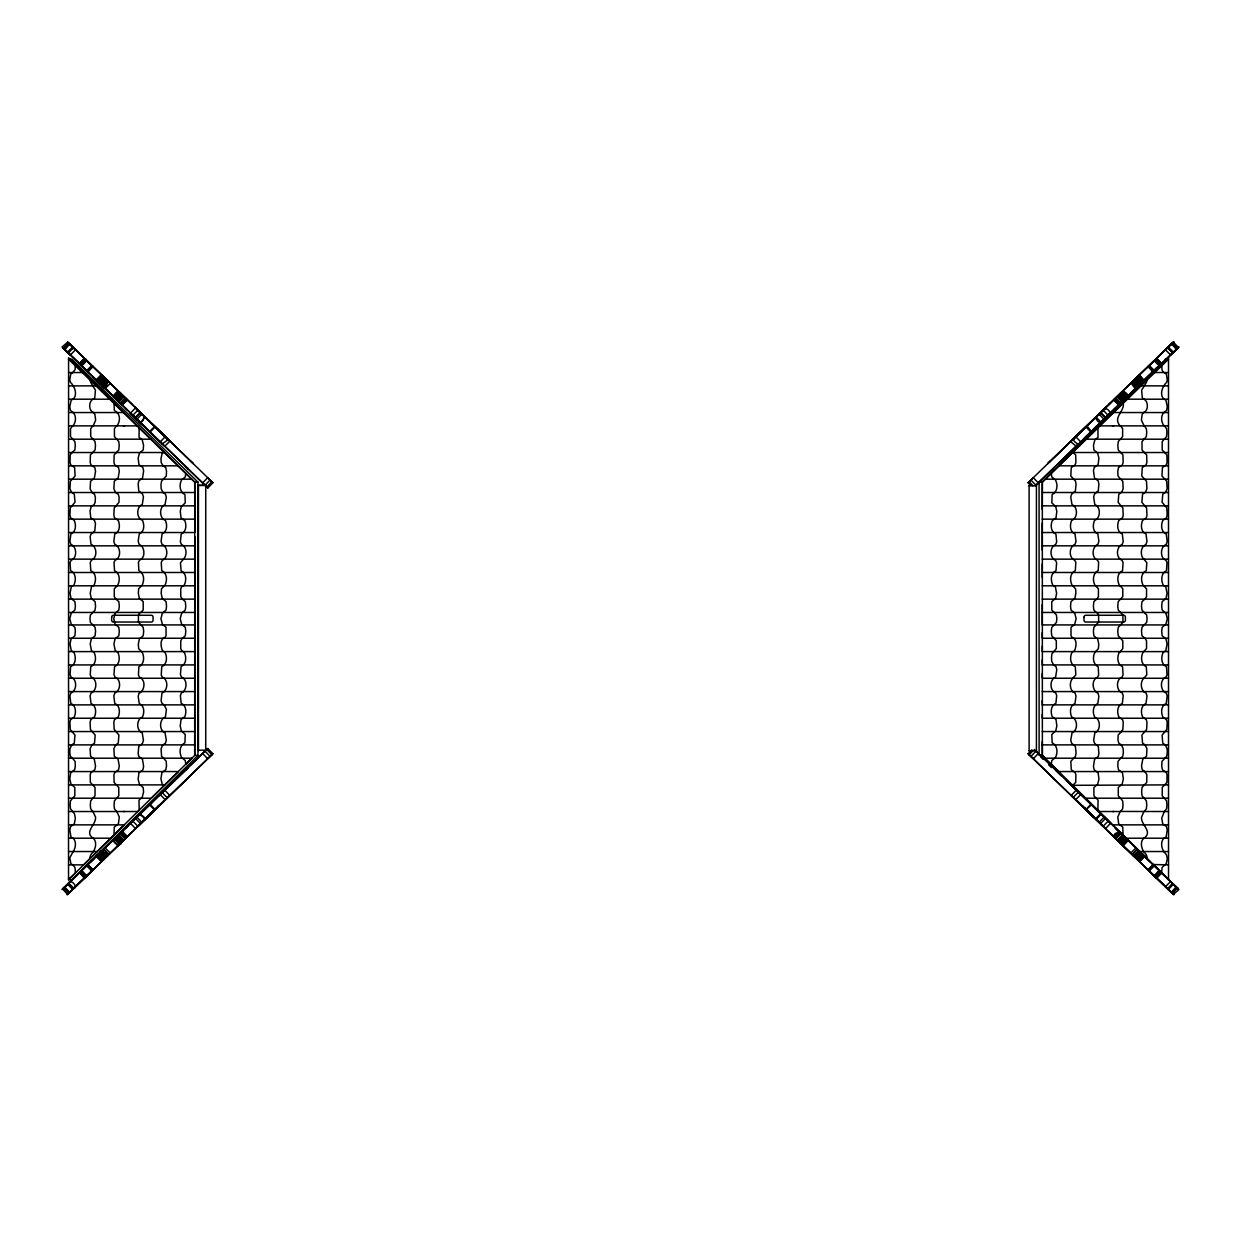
<?xml version="1.0" encoding="UTF-8"?>
<svg xmlns="http://www.w3.org/2000/svg" width="1241" height="1241" viewBox="0 0 1241 1241"><rect width="100%" height="100%" fill="white"/><g stroke="black" fill="none" stroke-linecap="round" stroke-linejoin="round"><path stroke-width="1.5" d="M70.023 359.223L68.581 359.223L194.728 482.129L194.713 755.397L68.534 879.76L68.581 357.796L194.744 482.144L197.986 482.129L197.971 755.397L71.807 879.76L68.534 879.76L75.313 873.09A28.698 25.689 -90 0 0 75.344 871.554L74.987 867.475L72.754 864.899M194.79 536.717L194.713 755.397L197.971 755.397M1042.285 550.29L1042.269 523.066M1042.269 509.477L1042.331 482.129L1168.495 357.796L1168.526 879.76L1042.362 755.397L1039.105 755.397L1039.074 482.129L1077.886 444.309M1042.285 714.32L1042.285 718.229L1168.51 718.244M1042.285 700.684L1042.285 704.872L1168.51 704.888M1042.285 673.491L1042.285 678.253L1168.51 678.269M1042.285 659.871L1042.285 664.912L1168.51 664.928M1042.285 646.282L1042.285 651.603L1168.495 651.618M1042.285 632.662L1042.285 638.246L1168.495 638.262M1042.285 619.057L1042.285 624.921L1168.495 624.937M1042.285 618.328L1042.285 604.739M1042.285 577.515L1042.285 563.895M1147.087 378.97L1147.056 379.513A7.291 6.531 90 0 1 1146.932 380.506A7.384 6.608 90 0 1 1145.939 383.128L1141.658 390.155L1142.278 397.74A2.947 2.637 90 0 0 1143.364 398.904L1143.923 399.183M1161.716 364.466L1161.964 369.57L1162.833 371.648L1166.354 374.099L1167.238 379.653A7.244 6.484 90 0 1 1166.478 382.476C1161.902 386.835 1158.505 397.058 1165.904 400.207L1167.269 406.567L1166.68 410.29L1163.996 412.539M185.778 473.302L185.266 476.916L181.62 479.879C178.999 484.719 179.557 492.01 184.94 494.57L185.266 502.884L181.357 506.545L180.24 511.354L181.062 517.869L184.893 520.739C186.662 525.532 186.274 531.893 181.155 534.142L180.379 541.867L181.357 544.442C186.972 546.583 187.236 555.332 183.544 559.148M114.001 402.565L114.312 410.275L117.011 412.539M139.163 427.369L139.039 437.251L142.219 439.888L143.584 445.317L143.196 449.894L139.457 453.12L138.139 458.177L138.976 464.646L142.839 467.454L143.63 470.835L142.529 478.111L138.806 480.965L138.17 484.021L138.775 490.831L142.498 494.042L143.429 496.912L142.296 504.498C136.169 506.824 136.215 518.273 142.513 520.367C144.499 524.803 144.577 531.769 139.302 533.801L138.185 541.014L139.008 544.116L141.443 545.823M93.385 851.528C95.821 848.022 96.969 841.398 93.354 838.327C83.783 832.292 95.79 824.862 95.557 817.928A21.919 19.608 -90 0 0 95.526 816.966L92.765 811.288M73.188 851.543C76.182 847.401 76.895 839.009 70.985 837.055L69.822 829.965L70.566 826.661L74.367 823.745L75.36 818.145L74.476 813.848L72.567 811.304M73.095 851.683L69.791 857.826L70.908 863.705L72.599 864.853M93.37 851.543L91.105 854.289A7.337 6.562 -90 0 0 89.972 857.888L89.957 858.183A9.571 8.563 -90 0 0 89.941 858.663L83.659 864.868L68.55 864.868M148.579 815.771L147.679 816.625L169.086 796.102M1077.436 435.033L1088.31 424.686M1078.445 444.371C1069.602 439.097 1074.396 438.694 1079.561 432.969M155.016 809.644L169.784 795.388L164.712 790.129L90.702 861.828M1081.237 431.589L1123.291 390.713L1122.112 391.815M70.489 891.41L68.286 893.598L84.605 877.868L79.408 872.656L80.386 871.771M1173.412 342.082L1154.052 360.914L1156.488 358.494L1161.514 363.892M162.974 801.857L163.626 801.205L161.392 803.439M158.739 806.061L159.794 804.897L158.957 805.719M87.894 864.527L80.122 871.958L85.117 877.294L86.948 875.541L84.481 877.899L92.904 869.832L87.894 864.527L87.304 865.117M135.455 828.507L130.383 823.248L137.41 816.376L135.362 818.3L140.435 823.559L142.482 821.62L135.486 828.476L140.031 824.04M92.904 869.832L87.273 865.117M1101.45 411.981C1104.707 403.527 1114.914 413.687 1106.801 416.96M1170.635 354.973L1165.485 349.791L1167.672 347.728L1172.745 352.987L1153.106 371.943L1148.034 366.684L1154.952 360.092M1153.106 371.943C1155.588 370.47 1148.39 365.428 1148.034 366.684M1118.746 405.155L1127.588 396.732L1122.516 391.473M68.395 883.608L62.05 889.533L65.416 886.152M64.439 887.113L69.449 892.434L64.641 886.912M1175.584 350.303C1177.43 349.574 1172.202 341.647 1170.511 345.06M149.789 814.903A254.002 1.319 -44 0 0 157.716 807.224L158.646 805.983L157.638 806.867M102.258 850.566L107.331 855.825M1133.669 380.63C1135.67 378.676 1131.373 382.802 1130.799 383.329C1132.568 383.547 1135.019 391.132 1137.237 387.27C1140.743 386.292 1129.496 384.167 1132.971 381.251C1135.158 393.847 1146.668 381.375 1134.227 380.103C1131.808 382.678 1141.177 385.424 1138.835 385.78M158.631 806.014L157.328 807.41L158.305 806.355M93.184 532.513L94.828 530.822L95.464 523.485L94.564 520.568L90.733 517.683L90.019 510.842L91.276 506.375L94.052 504.637L95.185 502.341L95.371 497.362L94.518 494.244L92.036 492.522M79.408 872.656L81.627 870.546M1087.349 425.585L1077.374 435.25L1080.849 431.759M1083.641 429.355L1090.389 422.576M63.369 888.153L69.046 892.884L68.41 893.473A644.684 3.366 -44 0 0 132.244 831.889M68.441 893.411L67.123 894.792L68.395 893.644M1090.218 422.793L1092.204 420.839L1091.351 421.63A254.002 1.319 -44 0 0 1083.284 429.231L1082.369 430.379L1083.284 429.557M1171.442 344.129L1173.877 341.663L1165.408 349.652M1176.359 349.543L1178.95 346.922L1170.48 354.91M105.33 857.702C103.856 859.873 97.31 853.529 100.738 852.009M150.875 803.222L141.21 812.731M162.555 792.084C161.128 791.774 167.938 799.064 167.628 797.342M1070.595 441.641L1076.288 446.326L1100.193 423.321M66.021 885.578L68.658 883.065L73.777 888.261M1172.559 343.043C1170.573 343.385 1177.104 345.789 1177.569 348.349M1121.244 392.606L1122.252 391.722M1123.043 401.076L1117.97 395.817L1117.365 396.406L1122.438 401.665L1117.443 396.313L1113.673 399.912L1118.839 405.109M158.786 805.967L138.201 825.792M75.592 349.652L67.697 342.175L62.097 346.953L65.416 350.303M63.431 348.349L68.503 343.105L70.489 345.06M63.617 348.535L68.689 343.292L67.681 342.159M64.377 349.279L69.449 344.021M64.641 349.543L69.543 344.129M68.255 352.987L73.328 347.728L75.515 349.791L70.365 354.973C65.525 353.763 71.14 348.411 73.762 348.178M81.627 365.909L79.346 363.644L84.31 358.292L67.588 342.082M79.486 363.892L84.528 358.618L86.948 360.914L84.559 358.633M79.703 364.094L84.404 358.385M79.408 363.815L84.714 358.789M87.894 371.943L87.165 371.199L92.237 365.955L92.904 366.622L87.894 371.943L80.634 364.947C94.874 353.902 77.454 362.124 80.774 365.149M81.518 365.878L86.234 360.278L92.966 366.684M81.642 366.002L86.715 360.759M86.622 370.718L91.694 365.459M87.273 371.338L92.377 366.095M87.692 371.742L92.765 366.498M103.127 376.628L101.328 374.86L103.05 376.519L98.07 381.887L96.255 380.103L101.25 374.673L104.446 377.9L99.373 383.159L100.257 384.012M96.255 380.103L101.622 375.139M96.55 380.398C101.064 385.455 94.642 379.296 102.46 375.976M97.977 381.794L102.956 376.457M98.66 382.461L103.841 377.28L103.05 376.55M99.513 383.298L104.585 378.04L105.33 378.769M99.901 383.655L104.973 378.412M122.161 405.109L127.389 399.974L123.557 396.313L118.562 401.665L123.666 396.437L105.842 379.219L100.769 384.477L122.254 405.155M101.731 385.377C116.158 373.696 98.97 385.331 102.258 385.889M102.134 385.765L106.804 380.118M102.956 386.509L103.763 387.27L102.832 386.385L108.029 381.251C105.997 389.085 99.42 391.799 108.029 381.251M105.128 388.588L110.263 383.391M118.748 391.722L120.191 393.133L117.879 390.868L112.869 396.189L115.165 398.377L113.195 396.391M114.513 395.227L117.057 392.59M113.474 396.779L118.547 391.536M119.4 392.265L114.358 397.647L119.663 392.621M114.87 398.144L119.943 392.885M115.01 398.268L120.082 393.025M115.46 398.702L120.532 393.459M115.63 398.873L120.703 393.614M115.785 399.028L120.858 393.769M116.189 399.416L121.261 394.157M116.67 399.866L121.742 394.622M116.825 400.005L121.897 394.762L116.902 400.098M117.212 400.378L122.27 395.134M117.368 400.533L122.518 395.352L117.445 400.61M117.833 400.967L123.03 395.817L118.314 401.417M120.005 403.015L125.077 397.756M120.625 403.62L125.698 398.361M121.494 404.473L126.566 399.214M121.913 404.876L126.985 399.618M137.146 419.815L130.383 413.206L135.455 407.948L149.075 420.994M136.262 418.946L132.663 415.456L137.813 410.275L142.482 414.835L140.155 412.555M135.083 417.814L138.883 413.874M140.186 422.731L135.362 418.155L140.435 412.896L142.141 414.478M135.362 418.155L136.681 419.411L141.815 414.23L145.631 417.829M130.584 413.206L144.003 426.237L139.799 422.374C145.957 421.506 142.094 412.974 145.554 417.736M130.383 413.206L140.481 422.995L144.871 417.116M170.544 441.78L169.908 441.16L164.712 446.326L155.73 437.933L149.416 431.821L154.489 426.578L149.416 421.397M149.897 432.287L154.97 427.044L150.611 422.576M160.058 442.091L165.115 436.832L161.454 432.969M162.555 444.371C160.57 443.906 167.38 441.563 167.628 439.128L164.526 435.979M210.07 480.05L204.998 485.293L187.608 468.369M206.797 486.984L211.87 481.725L212.909 482.702L207.836 487.961L204.222 484.579L202.562 483.013L207.635 477.754L211.901 481.756M1110.54 833.58L1028.091 753.752L1031.892 749.812M1028.091 753.752L1029.099 754.699L1032.931 750.789M1030.93 756.421L1036.002 751.162M1100.348 813.305L1076.288 790.129L1071.216 795.388L1073.574 797.606M1072.193 796.35L1074.272 798.335L1073.263 797.374L1078.445 792.084L1079.081 792.751L1078.445 792.084M1077.948 801.95L1075.714 799.654L1080.942 794.38M1091.103 804.168L1086.03 809.411L1082.214 805.967M1091.584 804.633L1086.077 809.551M1095.446 818.719L1096.129 819.339L1101.201 814.096L1105.638 818.3L1100.565 823.559L1098.518 821.62L1105.545 828.507L1110.617 823.248L1103.59 816.376L1105.638 818.3M1096.129 819.339L1099.185 822.225L1104.257 816.966M1071.914 796.102L1103.187 826.18L1108.337 820.999L1103.745 816.562L1110.617 823.248M1117.443 840.126C1133.359 828.15 1104.366 831.718 1117.443 840.141L1122.438 834.805L1125.37 837.582L1127.573 839.723L1122.469 844.95L1123.291 845.742M1114.015 836.837L1119.087 831.594M1114.434 837.241L1119.506 831.997M1115.302 838.094L1120.375 832.851M1115.923 838.699L1120.995 833.44M1122.934 845.416L1117.614 840.281L1123.152 835.472L1117.97 840.638L1117.365 840.048M1118.544 841.165L1123.679 835.969L1118.606 841.227M1118.73 841.336L1123.788 836.077M1119.025 841.615L1124.098 836.372M1119.103 841.708L1124.222 836.496L1119.258 841.848M1119.739 842.298L1124.811 837.055M1120.22 842.748L1125.246 837.473M1125.37 837.582L1120.297 842.841L1125.54 837.753M1132.164 854.413L1135.158 857.236L1140.231 851.978L1137.237 849.154L1132.164 854.413L1133.095 855.313L1121.926 844.547L1120.778 843.337L1126.13 838.311M1122.453 844.935L1121.492 844.02L1126.533 838.714M1137.237 849.154L1138.168 850.069L1135.949 847.96L1130.722 853.063M1132.273 854.522L1137.345 849.278M1138.742 850.566C1122.748 867.288 1150.019 839.025 1134.321 856.461M1134.227 856.368L1139.409 851.202M1135.67 857.702C1141.829 858.539 1144.124 844.873 1135.189 857.267M1136.027 858.058L1141.1 852.8M1144.745 856.352L1142.48 854.134L1137.159 859.191L1139.502 861.549L1136.554 858.555L1141.627 853.296L1144.745 856.352L1139.626 861.657L1144.155 866.047M1142.635 854.273L1138.044 859.997L1139.517 861.44M1138.571 860.525L1143.101 854.739M1139.378 861.316L1144.45 856.057M1155.836 877.325L1156.472 877.852L1148.034 869.77L1153.106 864.527L1161.592 872.656L1156.472 877.961M1148.034 869.77L1153.308 864.713M1149.306 870.996L1154.378 865.753M1154.285 875.712L1159.373 870.546M1167.952 879.109L1172.745 883.468L1167.672 888.727L1154.052 875.541L1154.782 876.255L1159.296 870.453M1156.69 878.178L1161.762 872.919L1160.521 871.601L1155.774 877.247L1160.382 871.461L1159.497 870.655M1156.131 877.511L1160.862 872.02M1156.286 877.666L1161.188 872.252M1165.485 886.679L1170.635 881.482M1165.408 886.803L1173.877 894.792L1171.442 892.326L1176.359 886.912L1175.584 886.152M1170.511 891.41L1171.488 892.357L1176.359 886.912M1172.311 893.163L1177.383 887.92L1176.561 887.113M1172.497 893.349L1177.383 887.92M118.562 834.805L123.557 840.141L118.593 834.774L112.636 840.498M96.845 866.047L104.585 858.415M123.666 840.017L117.709 845.742M146.283 817.974L156.707 807.907L155.172 809.458M1085.053 427.881L1084.572 428.238M1144.745 380.103C1143.752 383.64 1138.292 371.897 1138.788 375.697C1149.321 390.326 1136.57 375.48 1138.509 375.945C1132.971 378.567 1144.047 381.421 1140.743 384.012M1142.309 382.445L1144 380.832L1142.309 382.445L1137.159 377.28L1137.873 376.628M1159.854 365.459L1161.592 363.815M1085.596 427.385L1093.337 419.784M122.518 841.103L117.445 835.845L122.44 841.181M1120.654 393.273L1118.482 395.352L1123.555 400.61L1118.482 395.352L1117.722 396.081L1122.795 401.324M149.37 814.996L155.342 809.256L148.796 815.632M1091.584 431.821L1087.023 425.973L1085.115 427.664M101.483 861.44L102.491 860.571L101.498 861.549L96.255 856.352L99.373 853.296L104.446 858.555M151.262 813.181L150.673 813.755L155.234 809.365M1095.276 417.907L1087.442 425.446L1089.071 423.864M1143.83 380.987L1138.571 375.945M164.603 800.445L169.614 795.559M166.341 798.723L161.439 803.485M164.51 800.523L167.054 798.056M170.544 794.674L168.388 796.753L169.226 795.962M1071.774 440.493L1075.807 436.615L1071.216 441.082M114.467 838.714C130.646 851.822 109.425 838.047 115.801 837.753M118.593 834.774L128.195 825.544M153.837 810.776L154.644 809.83M1092.421 420.683L1095.105 418L1094.081 419.086M1159.373 365.909L1160.025 365.35M159.717 804.959L160.042 804.695M1126.394 397.74C1124.656 397.554 1133.328 397.43 1123.089 390.899M103.127 859.827L102.041 860.959L103.872 859.113L98.722 853.979L96.084 856.616M155.544 809.054L154.008 810.497M1082.881 429.805L1083.672 429.06M1085.751 427.044L1086.775 426.175M1172.745 352.987L1174.979 350.877M84.559 877.821L79.998 872.082M137.813 826.18L132.663 820.999L137.255 816.562L133.563 820.208M1088.574 424.391L1087.442 425.461L1088.652 424.329M1156.441 358.633L1155.154 359.906M1102.365 411.004L1098.518 414.835L1103.187 410.275L1108.337 415.456L1107.639 416.138M1155.836 359.13L1160.956 364.42L1161.545 363.753M1074.939 437.421L1077.576 434.893M1110.617 413.206L1103.59 420.079L1105.638 418.155L1100.565 412.896L1098.859 414.478M1155.604 359.456L1160.878 364.513L1160.226 365.149M119.307 844.19C118.407 846.207 111.302 840.328 114.234 838.932M105.128 847.882L110.263 853.063L108.836 854.428L103.763 849.154L102.832 850.069L105.206 847.805M108.836 854.428L105.532 857.515L100.49 852.241M166.868 798.196L168.218 796.893M167.302 797.792L157.359 807.1M1073.248 439.081L1071.821 440.446L1081.966 430.968M1073.155 439.205L1072.581 439.748L1073.775 438.569M1099.805 423.693L1098.626 424.841M89.941 858.663L124.24 824.862L68.55 824.862M68.55 771.576L178.316 771.561L151.278 798.211L68.55 798.211M81.503 870.655L80.324 871.74M1093.321 419.83L1092.654 420.466L1093.554 419.598M1154.626 360.355L1159.823 365.537M96.255 856.352L97.465 855.282L96.814 855.918M105.842 857.236C91.369 843.942 110.371 855.732 107.207 855.949M112.714 840.436L117.786 845.679M123.154 840.514L117.833 835.488L123.386 840.281M146.593 817.695C146.329 817.943 151.216 813.398 145.895 818.471M1079.763 432.938L1078.119 434.459M1141.627 383.159L1142.48 382.321M79.75 872.407L84.31 878.178M145.973 818.284L144.871 819.339C144.359 813.413 135.486 816.562 140.481 813.46M122.161 831.346L127.389 836.481L123.557 840.141M164.386 800.662L165.549 799.406M1091.754 421.335L1089.738 423.274L1092.22 420.808M1156.178 358.804L1161.312 364.094M140.807 813.15L142.063 811.909M152.209 812.328L153.977 810.668M138.635 825.451L142.141 821.976M1105.312 418.295L1103.932 419.722M140.652 813.305L144.003 810.218L130.584 823.248M161.671 803.206L159.437 805.393M1086.883 425.989L1087.892 424.965L1087.333 425.523M1095.369 417.829L1097.308 415.952L1092.158 420.777M1100.24 413.113L1095.446 417.659M1081.004 431.682L1081.64 431.061L1080.958 431.775M1100.814 422.731L1104.552 419.039M1083.44 438.911L1125.029 398.392M1130.567 392.994L1156.907 367.32M1039.074 482.129L1042.331 482.129L1168.495 359.223L1167.036 359.223M140.186 813.724L142.017 812.095M164.712 790.129L206.797 749.471L211.87 754.73L212.909 753.752L207.836 748.509L202.562 753.458L207.635 758.701L211.901 754.699M125.388 828.321L207.836 748.509M140.683 823.372L141.474 822.612M145.259 818.982L143.739 820.456L144.732 819.51M155.947 808.465L154.97 809.411L149.897 804.168M165.208 799.856L163.471 801.546M135.641 828.492L149.075 815.477M187.22 778.557L212.164 754.435M119.539 844.221L120.873 843.011L67.588 894.373L62.608 889.052L94.285 858.415M130.445 833.58L212.909 753.752M138.666 825.73L191.548 774.508M1049.452 461.947L1110.555 402.875M1030.619 485.324L1028.091 482.702L1089.769 423.165M1106.32 407.017L1091.925 420.994M1077.095 435.436L1075.264 437.22M1076.676 435.839L1074.768 437.654M1135.67 378.769L1136.415 378.04L1141.487 383.298M1035.583 485.65L1115.612 408.134M1053.392 468.369L1036.002 485.293L1030.93 480.05M1096.997 426.237L1110.416 413.206M1105.297 418.403L1107.36 416.418L1104.738 418.946M1135.949 388.511L1127.805 396.391M79.812 872.252L85.008 877.387M140.559 813.367L135.362 818.3M159.313 795.621L188.244 767.605M132.834 821.201L134.881 819.277M136.448 817.431L140.295 813.646L144.949 819.293M70.52 881.544L76.818 875.463M103.437 859.532L98.194 854.46L103.05 859.92L97.899 854.739L97.186 855.514M109.875 853.498L193.317 772.848L190.494 775.485M137.906 826.444L139.954 824.536M1147.537 367.134L1148.763 365.955L1153.835 371.199L1152.61 372.393M1076.614 435.591L1160.242 354.802M1100.969 412.415L1105.545 407.948M1077.157 435.265L1047.683 463.607L1050.507 460.969M1137.563 376.923L1142.635 382.181M1099.51 423.988L1097.06 426.19M1100.565 412.896L1095.601 417.612C1100.038 428.502 1106.01 416.542 1098.983 424.36M1145.49 379.265L1148.204 376.644M134.307 819.417L130.383 823.248M71.094 890.821L73.715 888.323M149.572 814.81L150.89 813.538L149.665 814.794M163.269 801.748L164.805 800.212M167.644 797.451L168.404 796.769L167.426 797.606M1167.238 348.178L1169.906 345.634M1073.449 438.911L1074.458 437.918M103.763 849.154L101.56 851.264L102.134 850.706M140.435 823.559L144.871 819.339M166.278 798.801L168 797.125M1090.575 422.483L1089.691 423.305M1077.808 434.908L1078.584 433.993M1100.674 422.871L1105.638 418.155M99.807 852.877L104.958 858.058M68.255 883.468C70.085 877.852 79.16 887.175 73.328 888.727M147.477 816.981L148.253 816.237M115.754 837.473L120.827 842.717M1028.091 482.702L1033.365 477.754L1038.438 483.013L1035.537 485.743M1121.911 391.985L1120.127 393.459M1177.43 348.457L1172.311 343.292M185.421 770.227L186.476 769.249M1073.713 438.818L1074.504 438.073M102.429 860.525L97.418 855.204M1172.528 342.888L1172.605 342.811A644.684 3.366 -44 0 0 1108.756 404.566M1096.842 599.139L1098.425 596.595L1098.409 588.777L1094.903 585.163C1092.437 580.338 1092.871 573.094 1098.207 570.55L1098.642 562.344L1097.509 560.203C1091.134 557.69 1091.987 546.598 1098.052 544.116L1098.89 541.014L1097.773 533.801C1092.499 531.769 1092.561 524.803 1094.562 520.367C1100.86 518.273 1100.891 506.824 1094.764 504.498L1093.631 496.912L1094.562 494.042L1098.285 490.831L1098.89 484.021L1098.269 480.965L1094.546 478.111L1093.43 470.835L1094.236 467.454L1098.099 464.646L1098.937 458.177L1097.602 453.12L1093.879 449.894L1093.476 445.317L1094.857 439.888L1098.037 437.251L1097.897 427.369M1124.175 400.005L1119.103 394.762L1124.098 400.098M1121.461 731.554L1122.872 729.46L1123.245 722.355L1122.593 719.733L1118.777 716.833C1116.916 712.179 1117.117 705.602 1122.314 703.414L1123.229 695.922L1122.329 693.114C1116.14 690.648 1115.69 679.556 1122.035 677.09L1123.089 674.794L1122.531 666.696C1117.071 664.307 1116.9 656.861 1119.366 652.177L1120.282 651.618M1135.189 379.188L1140.262 384.446M1144.962 599.124L1146.529 596.657L1146.56 588.87L1143.101 585.24C1140.634 580.54 1140.82 573.094 1146.281 570.689L1146.824 562.576L1143.783 559.164M182.349 638.246L180.767 640.697L180.721 648.469L181.698 650.641L184.18 652.145C186.615 656.737 186.538 664.23 181.093 666.588L180.426 674.577L181.45 677.012C187.05 679.075 187.127 687.809 183.559 691.578M106.773 856.368L101.731 851.078M1134.196 380.118L1139.269 385.377M93.184 425.849L95.541 420.435A21.919 19.608 -90 0 0 95.573 419.474L94.843 414.122L93.292 412.555M1143.923 811.552L1141.549 816.966A21.919 19.608 90 0 0 1141.518 817.928C1141.177 824.939 1153.168 831.827 1143.985 838.218M68.581 425.88L116.918 425.865C119.834 422.545 120.656 415.595 117.042 412.539M1072.767 678.269C1069.525 681.418 1069.556 688.414 1072.767 691.578M71.776 744.91L69.915 748.804L69.806 752.977L70.38 756.265L72.412 758.204M72.412 426.113L70.489 428.719L70.52 436.553L74.863 441.61L75.282 445.426L74.863 449.971L72.056 452.531M1164.694 811.304L1166.618 808.682L1166.943 804.928L1166.571 800.848L1164.415 798.242M92.61 426.113L90.686 428.719L90.717 436.553L95.045 441.594L95.479 445.395L95.061 449.956L90.376 454.966L90.205 462.598L90.934 464.786L94.843 467.671L95.557 471.378L94.332 478.219L90.562 481.229L90.143 488.721L91.989 492.506M116.344 426.113L114.42 428.719L114.451 436.553L118.795 441.594L119.214 445.379L118.81 449.956L114.125 454.951L113.955 462.583L114.668 464.77L118.578 467.655L119.291 471.332L118.081 478.204L114.312 481.198L113.877 488.69L115.429 492.289L118.283 494.259L119.12 497.377L118.934 502.357L114.219 507.957L113.846 515.046L114.482 517.683L118.314 520.568C120.175 525.238 119.958 531.815 114.777 533.987L113.846 541.495L114.746 544.303C120.935 546.754 121.385 557.845 115.041 560.312L113.986 562.607L114.544 570.705C120.005 573.109 120.175 580.54 117.709 585.225L114.265 588.839L114.281 596.642L115.847 599.124M1120.747 811.304L1122.671 808.698L1123.012 804.928L1122.64 800.848L1120.483 798.242M1144.497 811.304L1146.42 808.698L1146.746 804.928L1146.389 800.848L1144.218 798.242M91.974 744.91L90.112 748.695L90.546 756.188L94.3 759.197L95.526 766.038L94.828 769.746L90.903 772.631L90.19 774.818L90.36 782.45L95.03 787.446L95.03 795.807L92.951 798.211M1143.752 678.269C1140.495 681.371 1140.51 688.445 1143.752 691.578M115.708 744.91L113.862 748.711L114.296 756.203L118.066 759.197L119.276 766.069L118.562 769.746L114.653 772.631L113.924 774.818L114.11 782.45L118.779 787.461L118.764 795.822L116.67 798.196M72.025 452.531L70.194 454.951L70.023 462.583L70.737 464.77L74.631 467.64L75.112 476.001L70.396 481.167L69.946 488.644L71.482 492.274L74.289 494.197L75.018 502.217L70.303 507.879L69.899 514.937L70.52 517.621L74.336 520.522C76.244 525.145 76.027 531.784 70.877 533.94L69.899 541.355L70.784 544.241C76.942 546.707 77.485 557.783 71.156 560.28L70.07 562.514L70.582 570.643C76.011 573.094 76.259 580.478 73.793 585.225L71.311 586.714L70.008 593.353L71.078 598.395L74.91 601.652L75.375 606.213L74.879 610.045L71.171 613.271L69.791 618.701L71.171 624.145L74.879 627.372L75.36 631.204L74.894 635.764L71.078 638.991L70.008 644.001L71.28 650.672L73.777 652.177C76.244 656.892 76.027 664.307 70.582 666.743L70.054 674.871L71.125 677.121C77.438 679.587 76.973 690.679 70.799 693.13L69.899 695.968L70.846 703.445C76.042 705.617 76.213 712.225 74.336 716.879L70.52 719.78L69.884 722.448L70.272 729.506L75.003 735.168L74.274 743.204L71.823 744.879M1163.965 412.539C1160.444 415.704 1161.157 422.452 1164.074 425.865M72.599 426.113C76.073 422.995 76.585 415.735 73.11 412.539M1143.783 412.555L1142.232 414.122L1141.487 419.474A21.919 19.608 90 0 0 1141.518 420.435L1144.28 426.113M1164.384 811.381L1161.716 818.145L1162.693 823.745L1166.493 826.661L1167.254 829.965L1166.09 837.055C1160.18 839.009 1160.893 847.401 1163.872 851.543M1163.918 545.838C1160.397 549.484 1160.351 558.295 1165.919 560.28L1167.005 562.514L1166.478 570.643C1161.049 573.094 1160.816 580.478 1163.282 585.225L1165.764 586.714L1167.052 593.353L1165.997 598.395L1162.165 601.652L1161.7 606.213L1162.181 610.045L1165.904 613.271L1167.285 618.701L1165.904 624.145L1162.181 627.372L1161.7 631.204L1162.165 635.764L1165.997 638.991L1167.052 644.001L1165.78 650.672L1163.298 652.177C1160.816 656.892 1161.033 664.307 1166.478 666.743L1167.021 674.871L1165.935 677.121C1159.621 679.587 1160.102 690.679 1166.276 693.13L1167.176 695.968L1166.23 703.445C1161.033 705.617 1160.847 712.225 1162.739 716.879L1166.556 719.78L1167.192 722.448L1166.788 729.506L1162.072 735.168L1162.786 743.204L1165.237 744.879M1143.737 545.838C1140.51 548.972 1140.479 556.046 1143.752 559.133M1054.245 624.906L1056.432 622.346L1056.851 618.701L1056.432 615.04L1054.245 612.48M1053.764 651.603L1051.98 653.681L1051.515 657.001L1051.654 661.158L1053.578 664.912M92.889 798.227L90.686 800.848L90.314 804.928L90.655 808.698L92.579 811.304M1144.186 439.159L1146.358 436.553L1146.715 432.473L1146.389 428.719L1144.466 426.113M72.707 798.227L70.489 800.848L70.117 804.928L70.458 808.682L72.381 811.304M1164.384 439.159L1166.556 436.553L1166.912 432.489L1166.587 428.719L1164.663 426.113M72.754 798.196L74.832 795.791L74.848 787.43L71.016 784.203L69.775 778.883L70.721 772.647L74.615 769.761L75.329 766.1L75.081 761.4L72.459 758.235M1144.093 439.205L1142.015 441.594L1142.015 449.956L1146.684 454.966L1146.855 462.598L1146.141 464.786L1142.232 467.671L1141.782 476.048L1146.498 481.229L1146.932 488.721L1145.365 492.289L1142.542 494.244L1141.875 502.341L1146.591 507.941L1146.979 515.046L1146.327 517.683L1142.496 520.568C1140.65 525.222 1140.836 531.8 1146.017 533.971L1146.979 541.433L1146.079 544.272L1143.768 545.823M1164.291 439.205L1162.197 441.61L1162.197 449.971L1166.881 454.951L1167.052 462.583L1166.338 464.77L1162.429 467.64L1161.964 476.001L1166.68 481.167L1167.129 488.644L1165.594 492.274L1162.786 494.197L1162.057 502.217L1166.773 507.879L1167.176 514.937L1166.54 517.621L1162.724 520.522C1160.847 525.145 1160.987 531.784 1166.199 533.94L1167.176 541.355L1166.292 544.241L1163.965 545.807M1120.328 811.443L1168.51 811.536M1121.445 731.554L1118.157 735.06L1117.97 740.024L1118.808 743.157L1121.321 744.879M1054.167 624.921L1051.779 627.372L1051.298 631.204L1051.747 635.764L1056.293 640.697L1056.339 648.469L1053.795 651.603M182.365 638.246L185.312 635.764L185.778 631.204L185.297 627.372L181.589 624.13L180.224 618.701L181.589 613.256L185.297 610.029L185.778 606.213L185.328 601.652L182.536 599.217M92.005 744.895L94.502 743.157L95.169 735.075L90.453 729.475L90.081 722.371L90.717 719.733L94.549 716.848C96.441 712.194 96.177 705.617 91.027 703.445L90.081 695.984L90.981 693.145C97.155 690.663 97.651 679.587 91.307 677.105L90.236 674.84L90.779 666.727C96.24 664.307 96.441 656.877 93.959 652.177L91.477 650.687L90.205 644.017L91.276 639.006L95.107 635.702L95.557 631.095L95.061 627.31L90.391 622.361L89.972 618.701L90.391 615.055L95.061 610.091L95.557 606.322L95.123 601.714L91.276 598.41L90.205 593.4L91.477 586.729L93.959 585.24C96.441 580.54 96.255 573.094 90.795 570.689L90.252 562.576L91.322 560.312C97.651 557.83 97.17 546.738 90.996 544.272L90.128 536.608L91.043 533.971L93.153 532.529M115.754 744.879L118.252 743.157L118.919 735.06L114.203 729.46L113.831 722.355L114.467 719.733L118.298 716.833C120.16 712.179 119.958 705.602 114.761 703.414L113.831 695.922L114.746 693.114C120.92 690.648 121.37 679.556 115.041 677.09L113.97 674.794L114.544 666.696C119.989 664.307 120.16 656.861 117.709 652.177L115.227 650.687L113.939 644.063L114.994 639.006L118.841 635.733L119.307 631.157L118.81 627.341L115.103 624.145L113.722 618.701L115.103 613.271L118.826 610.06L119.307 606.244L118.857 601.668L115.909 599.155M1120.716 758.204L1122.779 756.203L1123.338 752.868L1123.214 748.711L1121.352 744.91M183.497 691.578L181.341 692.959L180.379 695.549L181.139 703.259C186.274 705.524 186.662 711.869 184.862 716.662L181.031 719.547L180.224 726.078L181.357 730.871L185.235 734.47L184.925 742.801C179.557 745.391 178.968 752.667 181.62 757.522L185.266 760.531L185.762 764.223L191.859 758.204L68.565 758.22M1144.745 599.232L1141.953 601.714L1141.503 606.322L1142.015 610.091L1146.668 615.055L1147.087 618.701L1146.668 622.361L1142.015 627.31L1141.503 631.095L1141.953 635.702L1144.916 638.262M183.482 559.148L180.426 562.84L181.108 570.813C186.553 573.171 186.615 580.679 184.164 585.256L181.682 586.76L180.721 588.963L180.783 596.719L182.318 599.139M1072.782 678.253L1075.838 674.887L1075.327 666.758C1069.928 664.276 1069.618 656.954 1072.1 652.208L1074.582 650.703C1076.211 646.933 1077.56 639.037 1072.271 637.502L1071.014 635.764L1071.03 627.372L1074.737 624.13L1076.133 618.701L1074.737 613.256L1071.03 610.029L1070.533 606.197L1070.999 601.637L1074.83 598.379L1075.885 593.322L1075.575 588.808L1072.1 585.209C1069.602 580.462 1069.913 573.094 1075.327 570.627L1075.823 562.499L1074.737 560.265C1068.408 557.767 1068.982 546.676 1075.14 544.21L1076.009 541.278L1075.001 533.894C1069.773 531.8 1069.695 525.052 1071.603 520.491C1077.84 518.366 1078.165 506.964 1072.007 504.591L1070.75 497.222L1071.619 494.182L1075.358 491.017L1076.071 484.393L1075.497 481.136L1070.812 476.032L1071.262 467.655L1075.125 464.801L1075.869 462.645L1075.714 454.997L1072.782 452.127M1143.799 678.253L1146.839 674.84L1146.281 666.727C1140.836 664.307 1140.634 656.877 1143.116 652.177L1146.56 648.531L1146.529 640.744L1144.962 638.277M1096.672 599.217L1093.864 601.621L1093.399 606.182L1093.864 609.998L1096.299 612.48A3.676 3.289 90 0 1 1098.626 615.272L1098.642 622.02L1093.864 627.403L1093.399 631.235L1093.864 635.78L1097.711 639.037L1098.75 644.126L1098.409 648.64L1094.903 652.239C1092.452 657.078 1092.871 664.292 1098.223 666.851L1098.657 675.042L1097.525 677.198C1091.196 679.742 1091.971 690.787 1098.068 693.285L1098.89 696.341L1097.789 703.585C1092.53 705.633 1092.576 712.567 1094.562 717.019C1100.845 719.113 1100.938 730.546 1094.81 732.857L1093.647 740.396L1094.562 743.312L1098.301 746.555L1098.921 753.349L1098.301 756.421L1094.578 759.275L1093.445 766.488L1094.236 769.916L1098.099 772.74L1098.952 779.162L1097.649 784.265L1093.91 787.492L1093.926 795.791L1098.068 800.15L1097.882 810.125L1099.293 811.521L1120.189 811.536L1117.8 816.966L1118.606 823.466A3.103 2.777 90 0 0 1119.785 824.722L1122.779 827.127L1123.074 834.96L1135.949 847.96M1143.938 838.233C1139.967 841.041 1141.27 848.053 1143.69 851.528M1143.814 412.524C1148.545 410.631 1148.53 401.293 1143.969 399.199M1120.297 651.603L1122.81 648.578L1122.795 640.775L1118.219 635.733L1117.769 631.157L1118.25 627.341L1122.919 622.361L1122.919 615.055L1120.716 612.496M1120.67 758.235L1118.048 761.385L1117.8 766.069L1118.513 769.746L1122.422 772.631L1123.353 778.898L1122.112 784.203L1118.281 787.461L1118.296 795.822L1120.39 798.196M164.277 452.127L162.214 453.213L160.973 458.612L161.206 462.645L163.145 465.825M116.638 798.227L114.42 800.848L114.063 804.928L114.389 808.698L116.328 811.304M72.707 372.548L75.112 369.57L75.36 364.466M72.614 372.579L70.721 374.099L69.822 379.653A7.244 6.484 -90 0 0 70.597 382.476C75.174 386.835 78.571 397.058 71.156 400.207L69.806 406.567L70.38 410.29L73.079 412.539M116.918 425.865L124.565 425.865M1112.525 811.536L1113.627 811.521M1099.402 425.88L1168.479 425.88M141.474 545.823C144.887 549.453 145.104 558.264 139.55 560.203L138.434 562.344L138.852 570.55C144.204 573.109 144.623 580.323 142.157 585.163L138.651 588.777L138.325 593.307L139.364 598.379L143.211 601.621L143.196 609.998L140.822 612.465A3.676 3.289 -90 0 0 138.449 615.272L138.418 622.02L143.196 627.403L143.677 631.235L143.196 635.78L139.364 639.037L138.309 644.126L138.651 648.64L142.172 652.239C144.608 657.078 144.189 664.292 138.852 666.851L138.418 675.042L139.535 677.198C145.88 679.742 145.104 690.787 139.008 693.285L138.17 696.341L139.287 703.585C144.545 705.633 144.499 712.567 142.498 717.019C136.215 719.113 136.138 730.546 142.25 732.857L143.429 740.396L142.513 743.312L138.775 746.555L138.154 753.349L138.775 756.421L142.482 759.275L143.615 766.488L142.839 769.916L138.961 772.74L138.108 779.162L139.426 784.265L143.165 787.492L143.568 792.053L142.188 797.513L139.008 800.15L139.178 810.125L137.782 811.521L68.55 811.536M1165.237 359.223L1168.495 359.223M68.581 372.548L83.55 372.533M1153.525 372.533L1168.479 372.548M68.581 385.873L97.062 385.873M1139.998 385.873L1168.479 385.873M68.581 399.199L110.589 399.199M1126.487 399.199L1168.479 399.199M68.581 412.555L124.131 412.539M1112.929 412.539L1168.479 412.555M123.464 425.88L137.658 425.88M68.581 439.205L151.169 439.19M1085.906 439.19L1168.479 439.205M68.581 452.531L164.681 452.515M1072.379 452.515L1168.495 452.531M68.581 465.84L178.192 465.825M1058.868 465.825L1168.495 465.84M68.581 479.197L191.75 479.181M1045.325 479.181L1168.495 479.197M198.436 485.309L205.742 485.309M198.436 485.448L205.742 485.448M1029.115 485.867L1036.421 485.867M68.581 492.522L194.79 492.506M1042.269 492.506L1168.495 492.522M68.581 505.863L194.79 505.847M1042.269 505.847L1168.495 505.863M68.581 519.157L194.79 519.157M1042.269 519.157L1168.495 519.157M68.581 532.529L194.79 532.529L194.728 482.129M1042.269 532.529L1168.495 532.529M68.581 545.838L194.79 545.823M1042.285 545.823L1168.495 545.838M68.581 559.148L194.79 559.148M1042.285 559.148L1168.495 559.148M68.581 572.504L194.79 572.489M1042.285 572.489L1168.495 572.504M68.565 585.799L194.79 585.799M1042.285 585.799L1168.495 585.799M68.565 599.155L194.79 599.139M1042.285 599.139L1168.495 599.155M68.565 612.465L194.79 612.465M1042.285 612.465L1168.495 612.465M68.565 624.937L194.79 624.921M68.565 638.262L194.79 638.246M68.565 651.618L194.79 651.603M68.565 664.928L194.775 664.912M68.565 678.269L194.775 678.253M68.565 691.594L194.775 691.578M1042.285 691.578L1168.51 691.594M68.565 704.888L194.775 704.872M68.565 718.244L194.775 718.229M68.565 731.554L194.775 731.554M1042.285 731.554L1168.51 731.554M68.565 744.895L194.775 744.879M1042.3 744.879L1168.51 744.895M198.436 750.169L205.742 750.169M1029.115 750.727L1036.421 750.727M1168.51 758.22L1045.201 758.204L1042.347 755.397L1042.3 741.529M1168.51 771.576L1058.759 771.561L1051.313 764.223L1051.794 760.531L1055.455 757.522C1058.092 752.667 1057.518 745.376 1052.135 742.801L1051.825 734.47L1055.703 730.871L1056.851 726.078L1056.029 719.547L1052.197 716.662C1050.413 711.884 1050.801 705.509 1055.92 703.259L1056.696 695.549L1055.734 692.959C1049.529 690.523 1049.374 679.447 1055.626 677.012L1056.789 669.69L1055.967 666.588L1053.609 664.912M68.55 784.886L164.805 784.886M1168.51 784.886L1072.72 785.32L1075.745 782.388L1075.885 774.725L1075.14 772.585L1071.278 769.715L1070.828 761.322L1075.513 756.265L1076.087 753.008L1075.373 746.384L1071.619 743.188L1070.75 740.101L1072.053 732.779C1078.196 730.406 1077.84 719.004 1071.603 716.895C1069.68 712.318 1069.835 705.586 1075.016 703.476L1076.025 696.077L1075.14 693.176L1072.798 691.578M1085.782 798.211L1168.51 798.211M1112.82 824.862L1168.51 824.862M68.55 838.218L110.697 838.202M1126.363 838.202L1168.51 838.218M68.55 851.543L97.186 851.528M1168.51 851.543L1139.89 851.528L1147.134 858.663A9.571 8.563 90 0 0 1147.118 858.183L1147.103 857.888A7.337 6.562 90 0 0 1145.97 854.289L1143.706 851.543M1153.106 864.527L1168.526 864.868M68.55 878.194L70.132 878.194M1163.887 851.559L1166.524 854.971L1167.316 858.834L1166.168 863.705L1162.088 867.475L1161.716 871.554A28.698 25.689 90 0 0 1161.762 873.09L1166.943 878.194L1168.526 878.194M68.581 359.223L71.838 359.223L197.986 482.129M1112.494 425.865L1113.596 425.88M123.448 811.521L124.534 811.536M1144.916 771.561L1142.247 769.746L1141.534 766.038L1142.759 759.197L1146.529 756.188L1146.948 748.695L1145.102 744.91M1120.654 479.181L1118.032 476.017L1117.769 471.332L1118.482 467.655L1122.391 464.77L1123.121 462.583L1122.934 454.951L1118.265 449.956L1117.846 445.379L1118.281 441.594L1122.624 436.553L1122.655 428.719L1120.716 426.113M163.192 465.856L165.813 467.655L166.527 471.316L166.263 476.032L161.578 481.136L161.004 484.393L161.113 488.566L162.974 492.522M163.579 758.204L166.232 761.322L166.496 766.023L165.798 769.715L161.919 772.585L160.942 778.759L162.183 784.188L164.355 785.32M1120.297 585.799L1122.81 588.839L1122.795 596.642L1118.219 601.668L1117.753 606.244L1118.25 610.06L1120.685 612.465M93.261 412.524C88.375 410.492 88.468 400.595 93.711 398.904A2.947 2.637 -90 0 0 94.781 397.74L95.417 390.155L91.136 383.128A7.384 6.608 -90 0 1 90.128 380.506A7.291 6.531 -90 0 1 90.004 379.513L89.988 378.97M1143.783 691.594L1146.095 693.145L1146.994 695.984L1146.032 703.445C1140.851 705.617 1140.665 712.194 1142.511 716.848L1146.343 719.733L1146.994 722.371L1146.622 729.475L1141.891 735.075L1142.558 743.157L1145.055 744.895M1144.947 771.576L1146.886 774.818L1146.715 782.45L1142.03 787.446L1141.627 792.022L1142.046 795.807L1144.124 798.211M164.138 704.872L162.044 703.476L161.113 700.901L161.935 693.176C168.078 690.694 168.636 679.634 162.323 677.136L161.237 674.887L161.749 666.758C167.132 664.276 167.457 656.954 164.96 652.208L162.493 650.703C160.865 646.933 159.515 639.037 164.805 637.502L166.061 635.764L166.046 627.372L162.323 624.13L160.942 618.701L162.323 613.256L166.046 610.029L166.527 606.197L166.061 601.637L162.23 598.379L161.175 593.322L161.501 588.808L164.96 585.209C167.457 580.462 167.147 573.094 161.749 570.627L161.237 562.499L162.323 560.265C168.652 557.767 168.093 546.676 161.935 544.21L161.066 541.278L162.075 533.894C167.271 531.8 167.395 525.052 165.472 520.491C159.236 518.366 158.895 506.964 165.053 504.591L166.325 497.222L165.456 494.182L163.005 492.522M1120.701 479.197L1122.748 481.198L1123.183 488.69L1121.647 492.289L1118.793 494.259L1118.141 502.357L1122.857 507.957L1123.229 515.046L1122.578 517.683L1118.762 520.568C1116.9 525.238 1117.102 531.815 1122.298 533.987L1123.229 541.495L1122.314 544.303C1116.124 546.754 1115.69 557.845 1122.019 560.312L1123.089 562.607L1122.516 570.705C1117.071 573.109 1116.9 580.54 1119.351 585.225L1120.282 585.799M163.533 758.189L161.563 756.265L161.082 748.835L162.618 745.127L165.456 743.188L166.31 740.101L165.022 732.779C158.879 730.406 159.236 719.004 165.456 716.895L166.434 709.418L164.2 704.888M1054.167 612.465L1051.779 610.029L1051.747 601.652L1055.548 598.426L1056.634 593.524L1055.377 586.76L1052.895 585.256C1050.46 580.679 1050.507 573.156 1055.967 570.813L1056.634 562.84L1055.626 560.389C1049.39 557.954 1049.498 546.878 1055.703 544.442L1056.68 541.867L1055.92 534.142C1050.801 531.877 1050.398 525.532 1052.182 520.739L1056.013 517.869L1056.836 511.354L1055.703 506.545L1051.81 502.884L1052.135 494.57C1057.503 491.994 1058.077 484.735 1055.439 479.879L1051.794 476.916L1051.298 473.302M116.747 811.443L119.276 816.966L118.469 823.466A3.103 2.777 -90 0 1 117.29 824.722L114.281 827.127L114.001 834.96M1164.322 798.196L1162.228 795.791L1162.228 787.43L1166.897 782.45L1167.067 774.834L1166.354 772.647L1162.46 769.761L1161.731 766.1L1161.979 761.4L1166.68 756.265L1167.254 752.977L1167.145 748.804L1165.299 744.91M1120.142 425.865C1112.138 417.193 1125.525 411.221 1123.058 402.565M1167.223 888.261L1167.874 888.866L1172.667 883.39M169.784 441.082L164.324 435.839M159.794 431.573L163.626 435.25L153.574 425.57M1083.44 806.991L1082.338 805.983L1083.284 806.914M97.403 381.22L96.177 379.932M1073.372 797.342L1074.008 798.01L1071.278 795.481M166.542 437.918C169.691 441.269 163.223 434.598 166.232 437.654M1082.85 806.526L1083.424 807.162A254.002 1.319 44 0 0 1091.211 814.903M147.663 419.784L149.649 421.63A254.002 1.319 44 0 1 157.716 429.231L158.631 430.379L145.724 417.907M1127.061 839.288L1125.835 838.094L1128.364 840.498M105.811 379.188L100.738 384.446M1083.75 807.302L1105.359 828.492M1093.523 816.935L1084.293 807.907L1089.52 812.948M154.427 426.284L169.226 440.493M154.117 425.989L152.147 424.096L164.014 435.777M1082.416 806.154L1083.176 806.821M157.871 429.681L160.011 431.682M1143.892 855.53L1144.916 856.616M1121.911 844.485L1120.918 843.477M1077.731 801.748L1075.218 799.188L1081.547 805.316M1118.839 831.346L1066.624 780.853M1095.027 818.284L1088.404 811.94L1092.204 815.632M158.119 429.805L157.328 429.06L158.227 429.944M80.634 364.947L79.548 363.846M70.535 354.91L62.624 347.418L188.26 468.85L185.421 466.228M1177.662 888.215L1177.042 887.656L1177.662 888.215A644.684 3.366 44 0 1 1172.667 883.561M1090.467 813.863L1091.785 815.244M134.68 407.017L212.909 482.702M155.621 427.509L156.428 428.238M166.496 438.073L169.179 440.446L167.644 439.004M1090.125 813.553L1091.63 814.996M146.95 419.101L145.88 418.062L148.579 420.683M150.425 422.39L151.262 423.274M1108.337 820.999L1106.041 818.796M1101.046 824.536L1103.094 826.444M1103.187 826.18L1100.845 823.9M137.922 410.399L139.938 412.353M132.663 415.456L134.959 417.674M134.881 417.178L132.834 415.254M1087.023 810.497C1081.733 805.44 1093.988 817.493 1084.572 808.217M1050.507 775.485L1047.683 772.848L1173.412 894.373L1178.95 889.533L1177.631 888.153M119.198 391.908L120.873 393.459M190.494 460.969L193.317 463.607L120.424 393.18M113.939 397.167L114.606 397.74M1076.614 800.662L1073.574 797.637L1075.885 799.623M1034.203 749.471L1038.438 753.458L1033.365 758.701L1029.099 754.699M117.879 390.884L118.888 391.815M136.681 419.411L135.688 418.372M1105.312 818.16L1096.997 810.218L1110.416 823.248M1088.605 812.141L1087.395 810.916L1089.071 812.591M150.549 422.529L149.649 421.645M1160.319 871.446L1159.823 870.918M1091.351 814.732L1092.096 815.523M1098.859 821.976L1105.545 828.507M167.938 439.267L167.008 438.352L167.551 438.911M79.858 364.234L84.869 358.959M140.481 422.902L138.666 421.242L139.799 422.359M1172.605 883.608L1178.376 889.037L1146.715 858.415M1074.722 798.801L1072.488 796.629M1073.93 798.056L1076.955 800.957M1079.546 803.485L1077.374 801.205L1079.825 803.656M1099.185 822.225L1100.565 823.559M1077.886 801.872L1078.026 801.857M161.392 433.031L163.254 434.815M148.051 420.11L147.136 419.287M140.435 412.896L141.815 414.23M162.416 433.993L163.347 434.862M70.365 354.973L79.346 363.644M1076.986 800.693L1085.053 808.465M1089.474 812.933L1090.746 814.174M1073.356 797.451L1071.386 795.559M1074.659 798.723L1075.73 799.793M150.254 422.281L152.209 424.236M163.626 435.11L165.084 436.491L164.386 435.808M1150.298 861.828L1115.612 828.321M1100.519 813.46L1102.38 815.259L1100.674 813.6L1095.601 818.843L1097.308 820.503L1095.741 818.982M1174.979 885.578L1173.474 884.119L1168.402 889.378L1169.906 890.821M1121.492 844.02L1126.176 838.497M1148.235 869.972L1153.37 864.791M71.094 345.634L72.599 347.092L67.526 352.335L66.021 350.877M92.237 365.955L93.463 367.134M80.758 354.802L109.875 382.957M147.477 419.52L148.811 420.901M141.924 424.406L140.652 423.165M87.165 371.199L88.39 372.393M92.796 376.644L95.51 379.265M140.807 423.321L149.416 431.821M1035.583 750.821L1076.288 790.129M1100.814 813.724L1098.937 811.909M1035.801 751.053L1039.756 754.9M1055.595 770.227L1061.582 776.028M1074.892 798.94L1075.544 799.607M1091.956 815.306L1093.181 816.594M1099.526 822.612L1100.317 823.372M1028.836 754.435L1053.78 778.557M1121.461 844.221L1120.127 843.011L1136.011 858.369M1137.563 859.532L1142.806 854.46L1137.873 859.827M104.989 378.086L164.386 435.591M103.437 376.923L98.365 382.181M155.249 427.044C151.65 423.879 158.538 430.317 155.885 427.664M163.905 435.436L164.743 436.18M139.55 411.981L135.486 407.994M99.916 383.345L115.801 398.702L114.467 397.492M125.388 408.134L207.836 487.961M1094.345 817.633L1095.276 818.548M151.867 423.801L152.596 424.515L151.48 423.553M142.234 424.717L140.962 423.46M1100.193 813.15L1099.123 812.095M1088.683 812.172L1087.783 811.397M98.52 382.321L99.373 383.159M160.508 432.225L159.453 431.139M157.716 429.557L158.662 430.472M1128.317 840.452L1123.245 845.71M160.105 431.915L161.051 432.861M1040.47 756.762L1043.216 759.461M1048.692 764.859L1051.437 767.574M1166.943 878.194L1168.526 879.76M154.753 426.609L156.102 427.943L154.551 426.377M1173.319 342.159L1178.392 347.418L1096.284 426.811A254.002 1.319 -44 0 0 1088.357 434.49M1171.551 344.021L1176.623 349.279M1168.402 347.092L1173.474 352.335M1167.874 347.589L1172.931 352.847M1156.69 358.292L1161.762 363.535M1156.131 358.959L1161.188 364.202M1155.309 359.75L1160.382 364.994M1154.285 360.759L1159.358 366.002M1149.306 365.459L1154.378 370.718M1148.235 366.498L1153.308 371.742M1139.378 375.139L1144.45 380.398M1136.042 378.412L1141.1 383.655M1133.809 380.491L1138.866 385.765M1132.971 381.251L1138.044 386.509M1123.943 392.59L1126.487 395.227M1121.569 392.389L1126.642 397.647L1121.337 392.621M1121.057 392.885L1126.13 398.144M1120.918 393.025L1125.99 398.268M1120.483 393.459L1125.54 398.702M1120.313 393.614L1125.37 398.873M1120.142 393.769L1125.215 399.028M1119.739 394.157L1124.811 399.416M1119.258 394.622L1124.33 399.866M1118.73 395.134L1123.788 400.378M1115.923 397.756L1120.995 403.015M1115.302 398.361L1120.375 403.62M1114.434 399.214L1119.506 404.473M1114.015 399.618L1119.087 404.876M1102.117 413.874L1105.917 417.814M1099.185 414.23L1104.257 419.489M1096.129 417.116L1101.201 422.374M1086.03 427.044L1091.103 432.287M1075.885 436.832L1080.958 442.091M1029.13 481.725L1032.931 485.665M204.998 751.162L210.07 756.421M160.042 794.38L165.115 799.623M149.416 804.633L154.489 809.892M136.743 816.966L141.815 822.225M121.913 831.594L126.985 836.837M121.494 831.997L126.566 837.241M120.625 832.851L125.698 838.094M120.005 833.44L125.077 838.699M117.212 836.077L122.27 841.336M116.902 836.372L121.975 841.615M121.897 841.708L116.778 836.496L121.742 841.848M116.189 837.055L121.261 842.298M115.63 837.582L120.687 842.841L115.46 837.753M114.87 838.311L120.082 843.43M103.655 849.278L108.727 854.522M101.607 851.217L106.679 856.461M96.55 856.057L101.622 861.316M87.692 864.713L92.765 869.972M86.622 865.753L91.694 870.996M81.642 870.453L86.715 875.712M81.177 870.918L86.234 876.177M80.618 871.461L85.691 876.72M68.069 883.608L73.126 888.866M67.526 884.119L72.599 889.378M63.617 887.92L68.689 893.163M1042.331 482.129L1042.362 755.397M1036.421 485.278L1036.421 751.224M1029.115 485.278L1029.115 751.224M205.742 485.076L205.742 750.371M198.436 484.719L198.436 750.665M107.796 855.592A722.153 3.77 -44 0 1 69.791 892.357M152.643 801.965A254.002 1.319 -44 0 1 144.716 809.644M127.171 826.63A644.684 3.366 -44 0 1 69.558 882.382M68.333 883.561A644.684 3.366 -44 0 1 63.415 888.323M1172.512 893.567A644.684 3.366 44 0 1 1108.756 831.889M1171.209 892.357A722.153 3.77 44 0 1 1133.204 855.592M1171.442 882.382A644.684 3.366 44 0 1 1115.194 827.949M68.488 342.888A644.684 3.366 44 0 1 132.244 404.566M69.791 344.098A722.153 3.77 44 0 1 107.796 380.863M144.716 426.811A254.002 1.319 44 0 1 152.643 434.49M63.415 348.132A644.684 3.366 44 0 1 127.171 409.825M1133.204 380.863A722.153 3.77 -44 0 1 1171.209 344.098M1113.829 409.825A644.684 3.366 -44 0 1 1177.585 348.132M1083.998 617.289L1083.998 620.097A1.924 1.722 90 0 0 1085.596 622.036L1123.85 622.02A1.924 1.722 90 0 0 1125.401 620.081L1125.401 617.087A1.924 1.722 90 0 0 1123.648 615.257L1085.72 615.272A1.924 1.722 90 0 0 1083.998 617.149L1083.998 617.149M111.659 617.087L111.659 620.081A1.924 1.722 -90 0 0 113.21 622.02L151.48 622.036A1.924 1.722 -90 0 0 153.062 620.097L153.062 617.289A1.924 1.722 -90 0 0 151.34 615.272L113.412 615.257A1.924 1.722 -90 0 0 111.659 617.087"/></g></svg>
